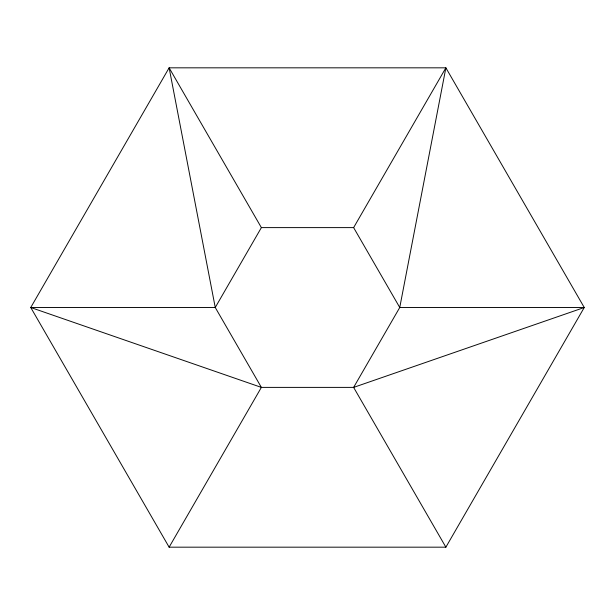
<?xml version="1.0" encoding="UTF-8"?>
<svg xmlns="http://www.w3.org/2000/svg" width="615" height="615" viewBox="0 0 615 615"><rect width="100%" height="100%" fill="white"/><g stroke="black" fill="none" stroke-linecap="round" stroke-linejoin="round"><path stroke-width="0.92" d="M169.125 547.173L261.375 387.389L215.25 307.5L169.125 67.827L261.375 227.612L215.25 307.5L30.75 307.5L169.125 547.173L445.875 547.173L584.25 307.5L445.875 67.827L169.125 67.827L30.75 307.5L261.375 387.389L353.625 387.389L584.25 307.5L399.75 307.5L353.625 387.389L445.875 547.173M353.625 227.612L445.875 67.827L399.75 307.5L353.625 227.612L261.375 227.612"/></g></svg>
